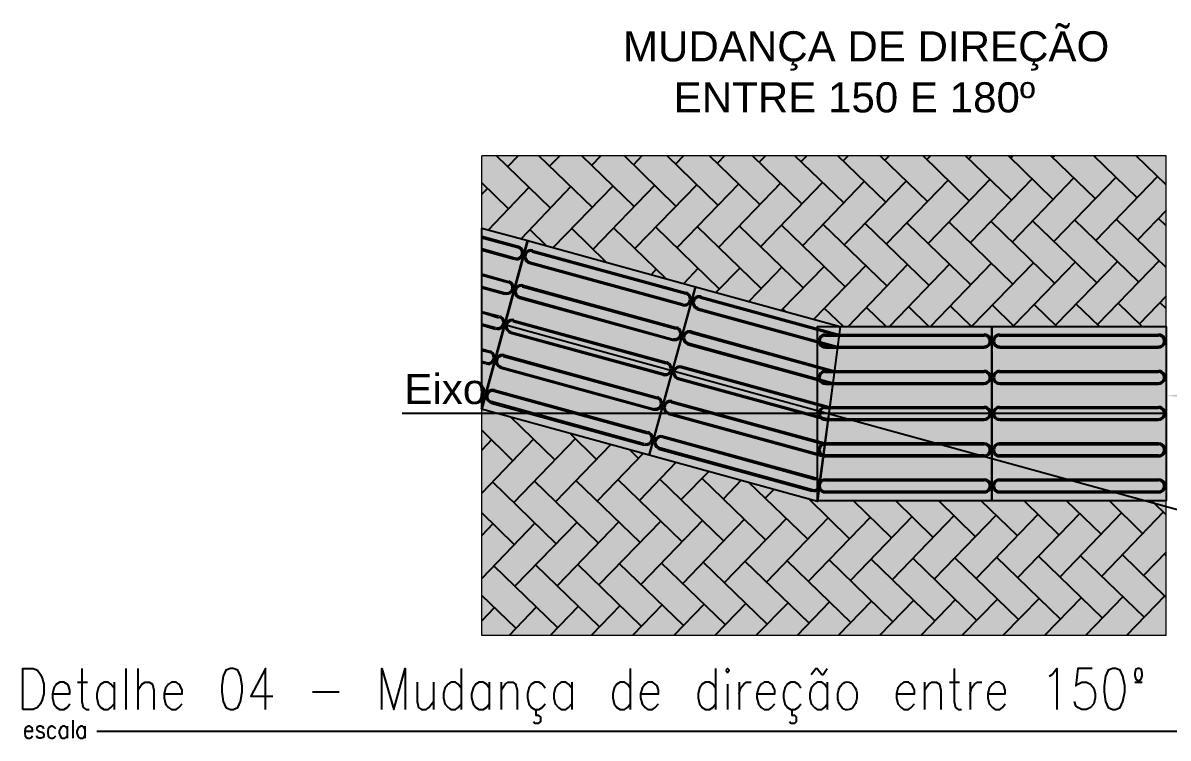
# Model space of a CAD drawing. Header units: feet. Extents: x 203667 to 205527, y 9204857 to 9205156.
# Drawn here: x 203710.562 to 203713.187, y 9204918.191 to 9204919.829 of the extents above; entities that cross this region are included whole.
import ezdxf

# ---------------------------------------------------------------- set-up
doc = ezdxf.new("R2010")
doc.units = ezdxf.units.FT
doc.header["$LTSCALE"] = 0.3
doc.header["$MEASUREMENT"] = 0
doc.layers.add('PDF_0', color=7, linetype='Continuous', true_color=0x929498)
doc.layers.add('PDF_A_Piso_Tatil', color=7, linetype='Continuous', true_color=0xffffa3)
for name, color, linetype in [('PDF_A_Cotas', 7, 'Continuous'), ('PDF_A_TATIL', 7, 'Continuous'), ('PDF_A_Texto', 7, 'Continuous'), ('PDF_Text', 7, 'Continuous')]:
    doc.layers.add(name, color=color, linetype=linetype)
doc.styles.add('PDF Arial', font='arial.ttf')

msp = doc.modelspace()

# ---------------------------------------------------------------- hatches: boundary and pattern name
at = {"layer": 'PDF_0', "true_color": 0xf7f7f7, "transparency": 33554559}
for points in [[(203713.1831, 9204919.525), (203711.6139, 9204919.525), (203711.6139, 9204919.359), (203711.7197, 9204919.3304), (203712.1035, 9204919.2247), (203712.4355, 9204919.1337), (203713.1831, 9204919.1337)], [(203711.653, 9204918.9339), (203711.6139, 9204918.9445), (203711.6139, 9204918.4253), (203713.1831, 9204918.4253), (203713.1831, 9204918.734), (203712.3837, 9204918.734), (203712.3837, 9204918.733), (203711.9978, 9204918.8387)]]:
    msp.add_hatch(color=7, dxfattribs=at).paths.add_polyline_path(points)
at = {"layer": 'PDF_A_Piso_Tatil', "transparency": 33554559}
for points in [[(203711.7197, 9204919.3304), (203711.6139, 9204919.359), (203711.6139, 9204918.9445)], [(203712.1035, 9204919.2247), (203711.7186, 9204919.3304), (203711.689, 9204919.2247), (203711.6129, 9204918.9445), (203711.9978, 9204918.8387), (203712.0274, 9204918.9445)], [(203711.9978, 9204918.8387), (203712.3837, 9204918.733), (203712.3838, 9204918.734), (203713.1831, 9204918.734), (203713.1831, 9204919.1337), (203712.4355, 9204919.1337), (203712.1035, 9204919.2247), (203712.0781, 9204919.1337)]]:
    msp.add_hatch(color=256, dxfattribs=at).paths.add_polyline_path(points)

# ---------------------------------------------------------------- linework, layer by layer
at = {"layer": 'PDF_0', "color": 251, "lineweight": 25, "true_color": 0x636363}
for points in [[(203711.7715, 9204919.4044), (203711.6477, 9204919.525)], [(203711.6974, 9204919.525), (203711.6731, 9204919.4996)], [(203711.8677, 9204919.4065), (203711.745, 9204919.525)], [(203711.7926, 9204919.525), (203711.7694, 9204919.5007)], [(203711.9629, 9204919.4087), (203711.8434, 9204919.525)], [(203711.8867, 9204919.525), (203711.8656, 9204919.5028)], [(203712.0591, 9204919.4097), (203711.9407, 9204919.525)], [(203711.9808, 9204919.525), (203711.9618, 9204919.5038)], [(203712.1553, 9204919.4118), (203712.039, 9204919.525)], [(203712.076, 9204919.525), (203712.058, 9204919.5059)], [(203712.2515, 9204919.4129), (203712.1363, 9204919.525)], [(203712.1701, 9204919.525), (203712.1543, 9204919.5081)], [(203712.3478, 9204919.415), (203712.2346, 9204919.525)], [(203712.2642, 9204919.525), (203712.2494, 9204919.5091)], [(203712.444, 9204919.4171), (203712.3319, 9204919.525)], [(203712.3594, 9204919.525), (203712.3456, 9204919.5112)], [(203712.5402, 9204919.4182), (203712.4302, 9204919.525)], [(203712.4535, 9204919.525), (203712.4419, 9204919.5123)], [(203712.6354, 9204919.4203), (203712.5275, 9204919.525)], [(203712.5476, 9204919.525), (203712.5381, 9204919.5144)], [(203712.7316, 9204919.4213), (203712.6259, 9204919.525)], [(203712.6428, 9204919.525), (203712.6343, 9204919.5165)], [(203712.8278, 9204919.4235), (203712.7231, 9204919.525)], [(203712.7369, 9204919.525), (203712.7305, 9204919.5176)], [(203712.9241, 9204919.4245), (203712.8215, 9204919.525)], [(203712.831, 9204919.525), (203712.8268, 9204919.5197)], [(203713.0203, 9204919.4266), (203712.9188, 9204919.525)], [(203712.9262, 9204919.525), (203712.9219, 9204919.5207)], [(203713.1165, 9204919.4287), (203713.0171, 9204919.525)], [(203713.0203, 9204919.525), (203713.0182, 9204919.5229)], [(203713.1831, 9204919.4584), (203713.1144, 9204919.525)], [(203711.6752, 9204919.4034), (203711.6139, 9204919.4626)], [(203712.0104, 9204919.4573), (203711.8687, 9204919.3103)], [(203712.1067, 9204919.4584), (203711.965, 9204919.3124)], [(203712.2029, 9204919.4605), (203712.0612, 9204919.3135)], [(203712.2991, 9204919.4626), (203712.1574, 9204919.3156)], [(203712.3953, 9204919.4636), (203712.2536, 9204919.3167)], [(203712.4905, 9204919.4658), (203712.3488, 9204919.3188)], [(203712.5867, 9204919.4668), (203712.445, 9204919.3209)], [(203712.683, 9204919.4689), (203712.5413, 9204919.3219)], [(203712.7792, 9204919.471), (203712.6375, 9204919.3241)], [(203712.8754, 9204919.4721), (203712.7337, 9204919.3251)], [(203712.9716, 9204919.4742), (203712.8299, 9204919.3272)], [(203713.0679, 9204919.4753), (203712.9262, 9204919.3294)], [(203713.163, 9204919.4774), (203713.0213, 9204919.3304)], [(203711.6266, 9204919.4499), (203711.6139, 9204919.4372)], [(203711.7218, 9204919.452), (203711.6287, 9204919.3547)], [(203711.818, 9204919.4541), (203711.7038, 9204919.3346)], [(203711.9142, 9204919.4552), (203711.7778, 9204919.3145)], [(203713.1197, 9204919.2363), (203712.9727, 9204919.378)], [(203713.1831, 9204919.2691), (203713.0689, 9204919.3791)], [(203713.1831, 9204919.3991), (203713.1176, 9204919.3325)], [(203713.1831, 9204919.3642), (203713.1651, 9204919.3812)], [(203711.763, 9204919.3177), (203711.7239, 9204919.3558)], [(203711.8994, 9204919.2807), (203711.8201, 9204919.3579)], [(203712.0358, 9204919.2437), (203711.9163, 9204919.359)], [(203712.1585, 9204919.2194), (203712.0126, 9204919.3611)], [(203712.2547, 9204919.2204), (203712.1088, 9204919.3621)], [(203712.3509, 9204919.2226), (203712.2039, 9204919.3642)], [(203712.4472, 9204919.2247), (203712.3002, 9204919.3664)], [(203712.5434, 9204919.2257), (203712.3964, 9204919.3674)], [(203712.6396, 9204919.2278), (203712.4926, 9204919.3695)], [(203712.7348, 9204919.2289), (203712.5889, 9204919.3706)], [(203712.831, 9204919.231), (203712.6851, 9204919.3727)], [(203712.9272, 9204919.2331), (203712.7813, 9204919.3748)], [(203713.0234, 9204919.2342), (203712.8765, 9204919.3759)], [(203712.4947, 9204919.2733), (203712.3753, 9204919.1506)], [(203712.5899, 9204919.2754), (203712.4535, 9204919.1337)], [(203712.6861, 9204919.2765), (203712.5487, 9204919.1337)], [(203712.7824, 9204919.2786), (203712.6428, 9204919.1337)], [(203712.8786, 9204919.2797), (203712.7369, 9204919.1337)], [(203712.9748, 9204919.2818), (203712.8331, 9204919.1348)], [(203713.071, 9204919.2828), (203712.9293, 9204919.1369)], [(203713.1673, 9204919.2849), (203713.0256, 9204919.138)], [(203712.0136, 9204919.2648), (203712.002, 9204919.2522)], [(203712.1098, 9204919.267), (203712.0771, 9204919.2321)], [(203712.2061, 9204919.268), (203712.1511, 9204919.212)], [(203712.3023, 9204919.2701), (203712.2262, 9204919.1908)], [(203712.3985, 9204919.2712), (203712.3012, 9204919.1707)], [(203713.1831, 9204919.2035), (203713.1218, 9204919.1401)], [(203712.3097, 9204919.1686), (203712.3033, 9204919.1739)], [(203712.4429, 9204919.1337), (203712.3996, 9204919.175)], [(203712.5413, 9204919.1337), (203712.4958, 9204919.1771)], [(203712.6385, 9204919.1337), (203712.592, 9204919.1792)], [(203712.7369, 9204919.1337), (203712.6882, 9204919.1803)], [(203712.8342, 9204919.1337), (203712.7845, 9204919.1824)], [(203712.9325, 9204919.1337), (203712.8807, 9204919.1834)], [(203713.0298, 9204919.1337), (203712.9759, 9204919.1855)], [(203713.1281, 9204919.1337), (203713.0721, 9204919.1877)], [(203713.1831, 9204919.175), (203713.1683, 9204919.1887)], [(203711.781, 9204918.8281), (203711.6795, 9204918.9265)], [(203711.6858, 9204918.9244), (203711.6837, 9204918.9222)], [(203711.6848, 9204918.826), (203711.6139, 9204918.8958)], [(203711.8772, 9204918.8292), (203711.8159, 9204918.8895)], [(203711.7323, 9204918.8757), (203711.6139, 9204918.752)], [(203711.6361, 9204918.8736), (203711.6139, 9204918.8503)], [(203711.8286, 9204918.8768), (203711.6869, 9204918.7298)], [(203711.91, 9204918.863), (203711.7831, 9204918.7319)], [(203711.984, 9204918.8429), (203711.8793, 9204918.734)], [(203711.9734, 9204918.8313), (203711.9523, 9204918.8514)], [(203712.0591, 9204918.8218), (203711.9755, 9204918.7351)], [(203712.1342, 9204918.8017), (203712.0707, 9204918.7372)], [(203711.7842, 9204918.6357), (203711.6382, 9204918.7774)], [(203711.8804, 9204918.6378), (203711.7345, 9204918.7795)], [(203711.9766, 9204918.6389), (203711.8296, 9204918.7806)], [(203712.0728, 9204918.641), (203711.9258, 9204918.7827)], [(203712.1691, 9204918.642), (203712.0221, 9204918.7837)], [(203712.2653, 9204918.6441), (203712.1183, 9204918.7858)], [(203712.2082, 9204918.7816), (203712.1669, 9204918.7383)], [(203712.3615, 9204918.6463), (203712.2262, 9204918.7763)], [(203712.2833, 9204918.7605), (203712.2632, 9204918.7404)], [(203712.4567, 9204918.6473), (203712.3626, 9204918.7393)], [(203712.5529, 9204918.6494), (203712.4662, 9204918.734)], [(203712.6491, 9204918.6505), (203712.5635, 9204918.734)], [(203712.7453, 9204918.6526), (203712.6618, 9204918.734)], [(203712.8416, 9204918.6547), (203712.7591, 9204918.734)], [(203712.9378, 9204918.6558), (203712.8574, 9204918.734)], [(203713.034, 9204918.6579), (203712.9547, 9204918.734)], [(203713.1292, 9204918.6589), (203713.0531, 9204918.734)], [(203713.1556, 9204918.7287), (203713.1503, 9204918.734)], [(203713.1831, 9204918.7023), (203713.1556, 9204918.7287)], [(203711.689, 9204918.6336), (203711.6139, 9204918.7065)], [(203712.408, 9204918.6949), (203712.2663, 9204918.5479)], [(203712.5043, 9204918.696), (203712.3626, 9204918.55)], [(203712.6005, 9204918.6981), (203712.4588, 9204918.5511)], [(203712.6967, 9204918.7002), (203712.555, 9204918.5532)], [(203712.7929, 9204918.7012), (203712.6512, 9204918.5543)], [(203712.8892, 9204918.7034), (203712.7475, 9204918.5564)], [(203712.9843, 9204918.7044), (203712.8426, 9204918.5585)], [(203713.0805, 9204918.7065), (203712.9389, 9204918.5596)], [(203713.1768, 9204918.7086), (203713.0351, 9204918.5617)], [(203711.7355, 9204918.6833), (203711.6139, 9204918.5564)], [(203711.6393, 9204918.6812), (203711.6139, 9204918.6547)], [(203711.8317, 9204918.6843), (203711.69, 9204918.5384)], [(203711.928, 9204918.6864), (203711.7863, 9204918.5395)], [(203712.0242, 9204918.6875), (203711.8825, 9204918.5416)], [(203712.1204, 9204918.6896), (203711.9787, 9204918.5426)], [(203712.2156, 9204918.6917), (203712.0749, 9204918.5447)], [(203712.3118, 9204918.6928), (203712.1701, 9204918.5469)], [(203713.1831, 9204918.6167), (203713.1313, 9204918.5627)], [(203712.076, 9204918.4485), (203711.929, 9204918.5902)], [(203712.1722, 9204918.4506), (203712.0252, 9204918.5923)], [(203712.2685, 9204918.4517), (203712.1215, 9204918.5934)], [(203712.3647, 9204918.4538), (203712.2177, 9204918.5955)], [(203712.4609, 9204918.4549), (203712.3139, 9204918.5966)], [(203712.5561, 9204918.457), (203712.4101, 9204918.5987)], [(203712.6523, 9204918.4591), (203712.5064, 9204918.6008)], [(203712.7485, 9204918.4602), (203712.6026, 9204918.6018)], [(203712.8447, 9204918.4623), (203712.6978, 9204918.604)], [(203712.941, 9204918.4633), (203712.794, 9204918.605)], [(203713.0372, 9204918.4654), (203712.8902, 9204918.6071)], [(203713.1334, 9204918.4665), (203712.9864, 9204918.6082)], [(203713.1831, 9204918.513), (203713.0827, 9204918.6103)], [(203713.1831, 9204918.6082), (203713.1789, 9204918.6124)], [(203711.7884, 9204918.4432), (203711.6414, 9204918.5849)], [(203711.8836, 9204918.4454), (203711.7376, 9204918.587)], [(203711.9798, 9204918.4464), (203711.8339, 9204918.5881)], [(203711.6922, 9204918.4422), (203711.6139, 9204918.5173)], [(203712.9886, 9204918.513), (203712.904, 9204918.4253)], [(203713.0837, 9204918.5141), (203712.9981, 9204918.4253)], [(203713.1799, 9204918.5162), (203713.0922, 9204918.4253)], [(203711.6425, 9204918.4887), (203711.6139, 9204918.4591)], [(203711.7387, 9204918.4908), (203711.6763, 9204918.4253)], [(203711.8349, 9204918.4919), (203711.7704, 9204918.4253)], [(203711.9311, 9204918.494), (203711.8645, 9204918.4253)], [(203712.0274, 9204918.4961), (203711.9597, 9204918.4253)], [(203712.1236, 9204918.4972), (203712.0538, 9204918.4253)], [(203712.2198, 9204918.4993), (203712.1479, 9204918.4253)], [(203712.316, 9204918.5003), (203712.242, 9204918.4253)], [(203712.4112, 9204918.5025), (203712.3372, 9204918.4253)], [(203712.5074, 9204918.5046), (203712.4313, 9204918.4253)], [(203712.6037, 9204918.5056), (203712.5254, 9204918.4253)], [(203712.6999, 9204918.5077), (203712.6206, 9204918.4253)], [(203712.7961, 9204918.5088), (203712.7147, 9204918.4253)], [(203712.8923, 9204918.5109), (203712.8088, 9204918.4253)]]:
    msp.add_lwpolyline(points, dxfattribs=at)
at = {"layer": 'PDF_0', "color": 7, "lineweight": 25}
for points in [[(203711.6657, 9204919.138), (203713.3534, 9204918.6748)], [(203713.1831, 9204918.9339), (203711.431, 9204918.9339)]]:
    msp.add_lwpolyline(points, dxfattribs=at)
at = {"layer": 'PDF_A_Cotas', "lineweight": 5}
for points in [[(203713.1831, 9204918.4253), (203713.1831, 9204919.525), (203711.6139, 9204919.525)], [(203713.1831, 9204918.4253), (203711.6139, 9204918.4253), (203711.6139, 9204919.525)], [(203712.4355, 9204919.1337), (203712.3816, 9204918.734)]]:
    msp.add_lwpolyline(points, dxfattribs=at)
at = {"layer": 'PDF_A_TATIL', "lineweight": 25}
for points in [[(203711.6139, 9204919.359), (203711.7197, 9204919.3304), (203711.6139, 9204918.9445)], [(203711.6129, 9204918.9445), (203711.7186, 9204919.3304), (203712.1035, 9204919.2247), (203711.9978, 9204918.8387)], [(203711.9978, 9204918.8387), (203712.1035, 9204919.2247), (203712.4355, 9204919.1337), (203712.3837, 9204918.733)], [(203712.3837, 9204918.734), (203712.3837, 9204919.1337), (203712.7834, 9204919.1337), (203712.7834, 9204918.734)], [(203712.7834, 9204918.734), (203712.7834, 9204919.1337), (203713.1831, 9204919.1337), (203713.1831, 9204918.734)]]:
    msp.add_lwpolyline(points, close=True, dxfattribs=at)
for points in [[(203711.6974, 9204919.3167), (203711.6139, 9204919.3399)], [(203711.6139, 9204919.3368), (203711.6964, 9204919.3145)], [(203711.69, 9204919.2902), (203711.6139, 9204919.3114)], [(203711.6139, 9204919.3082), (203711.689, 9204919.2881)], [(203711.7292, 9204919.305), (203712.0813, 9204919.2088)], [(203712.0813, 9204919.2109), (203711.7302, 9204919.3071)], [(203712.0739, 9204919.1845), (203711.7228, 9204919.2807)], [(203711.7228, 9204919.2786), (203712.0739, 9204919.1824)], [(203711.6752, 9204919.2363), (203711.6139, 9204919.2532)], [(203711.6139, 9204919.2511), (203711.6752, 9204919.2342)], [(203711.6678, 9204919.2099), (203711.6139, 9204919.2247)], [(203711.6139, 9204919.2226), (203711.6668, 9204919.2077)], [(203711.707, 9204919.2247), (203712.0591, 9204919.1284)], [(203712.0601, 9204919.1306), (203711.708, 9204919.2278)], [(203712.0517, 9204919.1041), (203711.7006, 9204919.2014)], [(203711.7006, 9204919.1982), (203712.0517, 9204919.102)], [(203712.4334, 9204919.1147), (203712.1151, 9204919.2014)], [(203712.1151, 9204919.1993), (203712.4334, 9204919.1126)], [(203711.653, 9204919.157), (203711.6139, 9204919.1676)], [(203712.1077, 9204919.1729), (203712.4292, 9204919.0851)], [(203712.4292, 9204919.0872), (203712.1088, 9204919.175)], [(203711.6139, 9204919.1655), (203711.653, 9204919.1538)], [(203712.0379, 9204919.0513), (203711.6858, 9204919.1475)], [(203711.6858, 9204919.1454), (203712.0369, 9204919.0491)], [(203711.6456, 9204919.1306), (203711.6139, 9204919.139)], [(203711.6139, 9204919.1369), (203711.6456, 9204919.1274)], [(203711.6784, 9204919.1189), (203712.0295, 9204919.0227)], [(203712.0305, 9204919.0248), (203711.6795, 9204919.121)], [(203712.0929, 9204919.1189), (203712.4218, 9204919.029)], [(203712.4218, 9204919.0312), (203712.094, 9204919.1221)], [(203712.0855, 9204919.0925), (203712.4175, 9204919.0016)], [(203712.4186, 9204919.0037), (203712.0866, 9204919.0957)], [(203712.7654, 9204919.1147), (203712.4006, 9204919.1147)], [(203712.4006, 9204919.1126), (203712.7654, 9204919.1126)], [(203713.1651, 9204919.1147), (203712.8003, 9204919.1147)], [(203712.8003, 9204919.1126), (203713.1651, 9204919.1126)], [(203711.6319, 9204919.0766), (203711.6139, 9204919.0819)], [(203711.6139, 9204919.0787), (203711.6308, 9204919.0745)], [(203711.6636, 9204919.065), (203712.0157, 9204918.9688)], [(203712.0157, 9204918.9709), (203711.6647, 9204919.0682)], [(203712.7654, 9204919.0872), (203712.4006, 9204919.0872)], [(203712.4017, 9204919.0851), (203712.7654, 9204919.0851)], [(203713.1651, 9204919.0872), (203712.8003, 9204919.0872)], [(203712.8014, 9204919.0851), (203713.1651, 9204919.0851)], [(203711.6245, 9204919.0502), (203711.6139, 9204919.0534)], [(203711.6234, 9204919.0481), (203711.6139, 9204919.0502)], [(203711.6562, 9204919.0386), (203712.0073, 9204918.9423)], [(203712.0083, 9204918.9445), (203711.6573, 9204919.0407)], [(203712.0707, 9204919.0396), (203712.4101, 9204918.9466)], [(203712.4112, 9204918.9487), (203712.0718, 9204919.0417)], [(203712.407, 9204918.9212), (203712.0644, 9204919.0153)], [(203712.0644, 9204919.0132), (203712.407, 9204918.9191)], [(203712.7654, 9204919.0312), (203712.4006, 9204919.0312)], [(203712.4006, 9204919.029), (203712.7654, 9204919.029)], [(203713.1651, 9204919.0312), (203712.8003, 9204919.0312)], [(203712.8003, 9204919.029), (203713.1651, 9204919.029)], [(203711.6414, 9204918.9857), (203711.9935, 9204918.8884)], [(203711.9935, 9204918.8916), (203711.6425, 9204918.9878)], [(203712.7654, 9204919.0037), (203712.4006, 9204919.0037)], [(203712.4017, 9204919.0016), (203712.7654, 9204919.0016)], [(203713.1651, 9204919.0037), (203712.8003, 9204919.0037)], [(203712.8014, 9204919.0016), (203713.1651, 9204919.0016)], [(203711.9861, 9204918.8651), (203711.6351, 9204918.9614)], [(203711.6351, 9204918.9582), (203711.9861, 9204918.862)], [(203712.0485, 9204918.9593), (203712.3996, 9204918.863)], [(203712.3996, 9204918.8662), (203712.0496, 9204918.9614)], [(203712.3943, 9204918.8387), (203712.0422, 9204918.9349)], [(203712.0422, 9204918.9328), (203712.3932, 9204918.8366)], [(203712.7654, 9204918.9487), (203712.4006, 9204918.9487)], [(203712.4006, 9204918.9466), (203712.7654, 9204918.9466)], [(203713.1651, 9204918.9487), (203712.8003, 9204918.9487)], [(203712.8003, 9204918.9466), (203713.1651, 9204918.9466)], [(203712.7654, 9204918.9212), (203712.4006, 9204918.9212)], [(203712.4017, 9204918.9191), (203712.7654, 9204918.9191)], [(203713.1651, 9204918.9212), (203712.8003, 9204918.9212)], [(203712.8014, 9204918.9191), (203713.1651, 9204918.9191)], [(203712.3795, 9204918.7858), (203712.0274, 9204918.8821)], [(203712.0274, 9204918.8799), (203712.3784, 9204918.7827)], [(203712.02, 9204918.8525), (203712.371, 9204918.7562)], [(203712.3721, 9204918.7594), (203712.021, 9204918.8556)], [(203712.7654, 9204918.8662), (203712.4006, 9204918.8662)], [(203712.4006, 9204918.863), (203712.7654, 9204918.863)], [(203713.1651, 9204918.8662), (203712.8003, 9204918.8662)], [(203712.8003, 9204918.863), (203713.1651, 9204918.863)], [(203712.7654, 9204918.8387), (203712.4006, 9204918.8387)], [(203712.4017, 9204918.8355), (203712.7654, 9204918.8355)], [(203713.1651, 9204918.8387), (203712.8003, 9204918.8387)], [(203712.8014, 9204918.8355), (203713.1651, 9204918.8355)], [(203712.7654, 9204918.7827), (203712.4006, 9204918.7827)], [(203712.4006, 9204918.7806), (203712.7654, 9204918.7806)], [(203713.1651, 9204918.7827), (203712.8003, 9204918.7827)], [(203712.8003, 9204918.7806), (203713.1651, 9204918.7806)], [(203712.7654, 9204918.7552), (203712.4006, 9204918.7552)], [(203712.4017, 9204918.7531), (203712.7654, 9204918.7531)], [(203713.1651, 9204918.7552), (203712.8003, 9204918.7552)], [(203712.8014, 9204918.7531), (203713.1651, 9204918.7531)]]:
    msp.add_lwpolyline(points, dxfattribs=at)
for centre, radius, start, end in [((203711.6937, 9204919.3024), 0.0153, 253.2843, 74.674), ((203711.6937, 9204919.3024), 0.0122, 253.2898, 74.6795), ((203711.7265, 9204919.2939), 0.0153, 74.6466, 256.0418), ((203711.7265, 9204919.2939), 0.0122, 74.6466, 256.0419), ((203711.6715, 9204919.2231), 0.0153, 253.2843, 74.674), ((203711.6715, 9204919.2231), 0.0122, 253.2898, 74.6795), ((203711.7043, 9204919.2136), 0.0153, 74.6466, 256.0418), ((203711.7043, 9204919.2136), 0.0122, 74.6466, 256.0419), ((203712.0786, 9204919.1966), 0.0153, 253.2843, 74.674), ((203712.0786, 9204919.1966), 0.0122, 253.2898, 74.6795), ((203712.1125, 9204919.1882), 0.0153, 74.6466, 256.0418), ((203712.1125, 9204919.1882), 0.0122, 74.6466, 256.0419), ((203711.6504, 9204919.1427), 0.0153, 253.2843, 74.674), ((203711.6504, 9204919.1427), 0.0122, 253.2898, 74.6795), ((203711.6832, 9204919.1343), 0.0153, 74.6466, 256.0418), ((203711.6832, 9204919.1343), 0.0122, 74.6466, 256.0419), ((203712.0564, 9204919.1173), 0.0153, 253.2843, 74.674), ((203712.0564, 9204919.1173), 0.0122, 253.2898, 74.6795), ((203712.0903, 9204919.1078), 0.0153, 74.6466, 256.0418), ((203712.0903, 9204919.1078), 0.0122, 74.6466, 256.0419), ((203712.4012, 9204919.1004), 0.0153, 89.9836, 271.3732), ((203712.766, 9204919.1004), 0.0153, 268.6157, 90.011), ((203712.8009, 9204919.1004), 0.0153, 89.9836, 271.3732), ((203713.1657, 9204919.1004), 0.0153, 268.6157, 90.011), ((203712.4012, 9204919.1004), 0.0122, 89.9836, 271.3733), ((203712.766, 9204919.1004), 0.0122, 268.6267, 90.0164), ((203712.8009, 9204919.1004), 0.0122, 89.9836, 271.3733), ((203713.1657, 9204919.1004), 0.0122, 268.6267, 90.0164), ((203711.6282, 9204919.0624), 0.0153, 253.2843, 74.674), ((203711.6282, 9204919.0624), 0.0122, 253.2898, 74.6795), ((203711.661, 9204919.0539), 0.0153, 74.6466, 256.0418), ((203711.661, 9204919.0539), 0.0122, 74.6466, 256.0419), ((203712.0342, 9204919.037), 0.0153, 253.2843, 74.674), ((203712.0342, 9204919.037), 0.0122, 253.2898, 74.6795), ((203712.0681, 9204919.0275), 0.0153, 74.6466, 256.0418), ((203712.0681, 9204919.0275), 0.0122, 74.6466, 256.0419), ((203712.4012, 9204919.0169), 0.0153, 89.9836, 271.3732), ((203712.4012, 9204919.0169), 0.0122, 89.9836, 271.3733), ((203712.766, 9204919.0169), 0.0153, 268.6157, 90.011), ((203712.766, 9204919.0169), 0.0122, 268.6267, 90.0164), ((203712.8009, 9204919.0169), 0.0153, 89.9836, 271.3732), ((203712.8009, 9204919.0169), 0.0122, 89.9836, 271.3733), ((203713.1657, 9204919.0169), 0.0153, 268.6157, 90.011), ((203713.1657, 9204919.0169), 0.0122, 268.6267, 90.0164), ((203711.606, 9204918.983), 0.0122, 308.8312, 51.1688), ((203711.606, 9204918.983), 0.0153, 301.4923, 58.5077), ((203711.6388, 9204918.9735), 0.0153, 74.6466, 256.0418), ((203711.6388, 9204918.9735), 0.0122, 74.6466, 256.0419), ((203712.012, 9204918.9577), 0.0153, 253.2843, 74.674), ((203712.012, 9204918.9577), 0.0122, 253.2898, 74.6795), ((203712.0459, 9204918.9482), 0.0153, 74.6466, 256.0418), ((203712.0459, 9204918.9482), 0.0122, 74.6466, 256.0419), ((203712.4012, 9204918.9344), 0.0153, 89.9836, 271.3732), ((203712.4012, 9204918.9344), 0.0122, 89.9836, 271.3733), ((203712.766, 9204918.9344), 0.0153, 268.6157, 90.011), ((203712.766, 9204918.9344), 0.0122, 268.6267, 90.0164), ((203712.8009, 9204918.9344), 0.0153, 89.9836, 271.3732), ((203712.8009, 9204918.9344), 0.0122, 89.9836, 271.3733), ((203713.1657, 9204918.9344), 0.0153, 268.6157, 90.011), ((203713.1657, 9204918.9344), 0.0122, 268.6267, 90.0164), ((203711.9909, 9204918.8773), 0.0153, 253.2843, 74.674), ((203711.9909, 9204918.8773), 0.0122, 253.2898, 74.6795), ((203712.0247, 9204918.8678), 0.0153, 74.6466, 256.0418), ((203712.0247, 9204918.8678), 0.0122, 74.6466, 256.0419), ((203712.4012, 9204918.8509), 0.0153, 89.9836, 271.3732), ((203712.4012, 9204918.8509), 0.0122, 89.9836, 271.3733), ((203712.766, 9204918.8509), 0.0153, 268.6157, 90.011), ((203712.766, 9204918.8509), 0.0122, 268.6267, 90.0164), ((203712.8009, 9204918.8509), 0.0153, 89.9836, 271.3732), ((203712.8009, 9204918.8509), 0.0122, 89.9836, 271.3733), ((203713.1657, 9204918.8509), 0.0153, 268.6157, 90.011), ((203713.1657, 9204918.8509), 0.0122, 268.6267, 90.0164), ((203712.398, 9204918.8519), 0.0153, 253.2841, 263.5345), ((203712.398, 9204918.8519), 0.0122, 253.2899, 263.7871), ((203712.3758, 9204918.7716), 0.0122, 16.6498, 74.6795), ((203712.3758, 9204918.7716), 0.0153, 32.9315, 74.6741), ((203712.4012, 9204918.7684), 0.0153, 89.9836, 271.3732), ((203712.4012, 9204918.7684), 0.0122, 89.9836, 271.3733), ((203712.766, 9204918.7684), 0.0153, 268.6157, 90.011), ((203712.766, 9204918.7684), 0.0122, 268.6267, 90.0164), ((203712.8009, 9204918.7684), 0.0153, 89.9836, 271.3732), ((203712.8009, 9204918.7684), 0.0122, 89.9836, 271.3733), ((203713.1657, 9204918.7684), 0.0153, 268.6157, 90.011), ((203713.1657, 9204918.7684), 0.0122, 268.6267, 90.0164), ((203712.3758, 9204918.7716), 0.0153, 253.2843, 311.7316), ((203712.3758, 9204918.7716), 0.0122, 253.2898, 328.0188)]:
    msp.add_arc(centre, radius, start, end, dxfattribs=at)
at = {"layer": 'PDF_A_Texto', "lineweight": 25}
for points in [[(203710.5618, 9204918.2561), (203710.5618, 9204918.3502), (203710.585, 9204918.3502), (203710.5956, 9204918.346), (203710.602, 9204918.3364), (203710.6062, 9204918.328), (203710.6094, 9204918.3142), (203710.6094, 9204918.292), (203710.6062, 9204918.2783), (203710.602, 9204918.2688), (203710.5956, 9204918.2603), (203710.585, 9204918.2561)], [(203711.0376, 9204918.3502), (203711.027, 9204918.346), (203711.0207, 9204918.3322), (203711.0175, 9204918.31), (203711.0175, 9204918.2963), (203711.0207, 9204918.274), (203711.027, 9204918.2603), (203711.0376, 9204918.2561), (203711.044, 9204918.2561), (203711.0545, 9204918.2603), (203711.0609, 9204918.274), (203711.0641, 9204918.2963), (203711.0641, 9204918.31), (203711.0609, 9204918.3322), (203711.0545, 9204918.346), (203711.044, 9204918.3502)], [(203712.1733, 9204918.346), (203712.1775, 9204918.3407), (203712.1807, 9204918.346), (203712.1775, 9204918.3502)], [(203713.0605, 9204918.3502), (203713.0499, 9204918.346), (203713.0435, 9204918.3322), (203713.0404, 9204918.31), (203713.0404, 9204918.2963), (203713.0435, 9204918.274), (203713.0499, 9204918.2603), (203713.0605, 9204918.2561), (203713.0668, 9204918.2561), (203713.0774, 9204918.2603), (203713.0837, 9204918.274), (203713.088, 9204918.2963), (203713.088, 9204918.31), (203713.0837, 9204918.3322), (203713.0774, 9204918.346), (203713.0668, 9204918.3502)], [(203713.1207, 9204918.3502), (203713.1176, 9204918.3502), (203713.1144, 9204918.3481), (203713.1123, 9204918.346), (203713.1112, 9204918.3386), (203713.1112, 9204918.3343), (203713.1123, 9204918.328), (203713.1144, 9204918.3248), (203713.1176, 9204918.3227), (203713.1207, 9204918.3227), (203713.125, 9204918.3248), (203713.126, 9204918.328), (203713.1281, 9204918.3343), (203713.1281, 9204918.3386), (203713.126, 9204918.346), (203713.125, 9204918.3481)]]:
    msp.add_lwpolyline(points, close=True, dxfattribs=at)
for points in [[(203710.6971, 9204918.3502), (203710.6971, 9204918.274), (203710.7003, 9204918.2603), (203710.7066, 9204918.2561), (203710.714, 9204918.2561)], [(203710.7976, 9204918.3502), (203710.7976, 9204918.2561)], [(203710.8251, 9204918.3502), (203710.8251, 9204918.2561)], [(203711.118, 9204918.2561), (203711.118, 9204918.3502), (203711.0841, 9204918.2867), (203711.1349, 9204918.2867)], [(203711.3845, 9204918.2561), (203711.3845, 9204918.3502), (203711.4119, 9204918.2561), (203711.4384, 9204918.3502), (203711.4384, 9204918.2561)], [(203711.5663, 9204918.3502), (203711.5663, 9204918.2561)], [(203711.9544, 9204918.3502), (203711.9544, 9204918.2561)], [(203712.15, 9204918.3502), (203712.15, 9204918.2561)], [(203712.3689, 9204918.3364), (203712.3795, 9204918.3502), (203712.3827, 9204918.3502), (203712.3932, 9204918.3364), (203712.3964, 9204918.3364), (203712.4059, 9204918.3502)], [(203712.6967, 9204918.3502), (203712.6967, 9204918.274), (203712.6999, 9204918.2603), (203712.7062, 9204918.2561), (203712.7136, 9204918.2561)], [(203712.9156, 9204918.3322), (203712.9219, 9204918.3364), (203712.9325, 9204918.3502), (203712.9325, 9204918.2561)], [(203713.0129, 9204918.3502), (203712.9801, 9204918.3502), (203712.9759, 9204918.31), (203712.9801, 9204918.3142), (203712.9896, 9204918.3185), (203713.0002, 9204918.3185), (203713.0097, 9204918.3142), (203713.0171, 9204918.3047), (203713.0203, 9204918.292), (203713.0203, 9204918.2825), (203713.0171, 9204918.2688), (203713.0097, 9204918.2603), (203713.0002, 9204918.2561), (203712.9896, 9204918.2561), (203712.9801, 9204918.2603), (203712.9759, 9204918.2645), (203712.9727, 9204918.274)], [(203710.6295, 9204918.292), (203710.6696, 9204918.292), (203710.6696, 9204918.3005), (203710.6665, 9204918.31), (203710.6633, 9204918.3142), (203710.6559, 9204918.3185), (203710.6464, 9204918.3185), (203710.639, 9204918.3142), (203710.6326, 9204918.3047), (203710.6295, 9204918.292), (203710.6295, 9204918.2825), (203710.6326, 9204918.2688), (203710.639, 9204918.2603), (203710.6464, 9204918.2561), (203710.6559, 9204918.2561), (203710.6633, 9204918.2603), (203710.6696, 9204918.2688)], [(203710.6866, 9204918.3185), (203710.7098, 9204918.3185)], [(203710.7711, 9204918.3047), (203710.7637, 9204918.3142), (203710.7574, 9204918.3185), (203710.7479, 9204918.3185), (203710.7405, 9204918.3142), (203710.7341, 9204918.3047), (203710.731, 9204918.292), (203710.731, 9204918.2825), (203710.7341, 9204918.2688), (203710.7405, 9204918.2603), (203710.7479, 9204918.2561), (203710.7574, 9204918.2561), (203710.7637, 9204918.2603), (203710.7711, 9204918.2688)], [(203710.7711, 9204918.3185), (203710.7711, 9204918.2561)], [(203710.8251, 9204918.3005), (203710.8346, 9204918.3142), (203710.842, 9204918.3185), (203710.8515, 9204918.3185), (203710.8589, 9204918.3142), (203710.8621, 9204918.3005), (203710.8621, 9204918.2561)], [(203710.8853, 9204918.292), (203710.9266, 9204918.292), (203710.9266, 9204918.3005), (203710.9224, 9204918.31), (203710.9192, 9204918.3142), (203710.9128, 9204918.3185), (203710.9023, 9204918.3185), (203710.8959, 9204918.3142), (203710.8885, 9204918.3047), (203710.8853, 9204918.292), (203710.8853, 9204918.2825), (203710.8885, 9204918.2688), (203710.8959, 9204918.2603), (203710.9023, 9204918.2561), (203710.9128, 9204918.2561), (203710.9192, 9204918.2603), (203710.9266, 9204918.2688)], [(203711.4659, 9204918.3185), (203711.4659, 9204918.274), (203711.469, 9204918.2603), (203711.4754, 9204918.2561), (203711.486, 9204918.2561), (203711.4923, 9204918.2603), (203711.5029, 9204918.274)], [(203711.5029, 9204918.3185), (203711.5029, 9204918.2561)], [(203711.5663, 9204918.3047), (203711.56, 9204918.3142), (203711.5536, 9204918.3185), (203711.5431, 9204918.3185), (203711.5367, 9204918.3142), (203711.5293, 9204918.3047), (203711.5261, 9204918.292), (203711.5261, 9204918.2825), (203711.5293, 9204918.2688), (203711.5367, 9204918.2603), (203711.5431, 9204918.2561), (203711.5536, 9204918.2561), (203711.56, 9204918.2603), (203711.5663, 9204918.2688)], [(203711.6308, 9204918.3047), (203711.6245, 9204918.3142), (203711.6171, 9204918.3185), (203711.6076, 9204918.3185), (203711.6002, 9204918.3142), (203711.5938, 9204918.3047), (203711.5906, 9204918.292), (203711.5906, 9204918.2825), (203711.5938, 9204918.2688), (203711.6002, 9204918.2603), (203711.6076, 9204918.2561), (203711.6171, 9204918.2561), (203711.6245, 9204918.2603), (203711.6308, 9204918.2688)], [(203711.6308, 9204918.3185), (203711.6308, 9204918.2561)], [(203711.6583, 9204918.3185), (203711.6583, 9204918.2561)], [(203711.6583, 9204918.3005), (203711.6678, 9204918.3142), (203711.6742, 9204918.3185), (203711.6848, 9204918.3185), (203711.6911, 9204918.3142), (203711.6953, 9204918.3005), (203711.6953, 9204918.2561)], [(203711.7588, 9204918.3047), (203711.7524, 9204918.3142), (203711.745, 9204918.3185), (203711.7355, 9204918.3185), (203711.7281, 9204918.3142), (203711.7218, 9204918.3047), (203711.7186, 9204918.292), (203711.7186, 9204918.2825), (203711.7218, 9204918.2688), (203711.7281, 9204918.2603), (203711.7355, 9204918.2561), (203711.745, 9204918.2561), (203711.7524, 9204918.2603), (203711.7588, 9204918.2688)], [(203711.8201, 9204918.3047), (203711.8127, 9204918.3142), (203711.8064, 9204918.3185), (203711.7958, 9204918.3185), (203711.7894, 9204918.3142), (203711.782, 9204918.3047), (203711.7789, 9204918.292), (203711.7789, 9204918.2825), (203711.782, 9204918.2688), (203711.7894, 9204918.2603), (203711.7958, 9204918.2561), (203711.8064, 9204918.2561), (203711.8127, 9204918.2603), (203711.8201, 9204918.2688)], [(203711.8201, 9204918.3185), (203711.8201, 9204918.2561)], [(203711.9544, 9204918.3047), (203711.9481, 9204918.3142), (203711.9407, 9204918.3185), (203711.9311, 9204918.3185), (203711.9237, 9204918.3142), (203711.9174, 9204918.3047), (203711.9142, 9204918.292), (203711.9142, 9204918.2825), (203711.9174, 9204918.2688), (203711.9237, 9204918.2603), (203711.9311, 9204918.2561), (203711.9407, 9204918.2561), (203711.9481, 9204918.2603), (203711.9544, 9204918.2688)], [(203711.9777, 9204918.292), (203712.0189, 9204918.292), (203712.0189, 9204918.3005), (203712.0157, 9204918.31), (203712.0115, 9204918.3142), (203712.0052, 9204918.3185), (203711.9946, 9204918.3185), (203711.9882, 9204918.3142), (203711.9819, 9204918.3047), (203711.9777, 9204918.292), (203711.9777, 9204918.2825), (203711.9819, 9204918.2688), (203711.9882, 9204918.2603), (203711.9946, 9204918.2561), (203712.0052, 9204918.2561), (203712.0115, 9204918.2603), (203712.0189, 9204918.2688)], [(203712.15, 9204918.3047), (203712.1437, 9204918.3142), (203712.1363, 9204918.3185), (203712.1268, 9204918.3185), (203712.1194, 9204918.3142), (203712.113, 9204918.3047), (203712.1098, 9204918.292), (203712.1098, 9204918.2825), (203712.113, 9204918.2688), (203712.1194, 9204918.2603), (203712.1268, 9204918.2561), (203712.1363, 9204918.2561), (203712.1437, 9204918.2603), (203712.15, 9204918.2688)], [(203712.1775, 9204918.3142), (203712.1775, 9204918.2561)], [(203712.2039, 9204918.3185), (203712.2039, 9204918.2561)], [(203712.2039, 9204918.292), (203712.2071, 9204918.3047), (203712.2145, 9204918.3142), (203712.2209, 9204918.3185), (203712.2314, 9204918.3185)], [(203712.2441, 9204918.292), (203712.2854, 9204918.292), (203712.2854, 9204918.3005), (203712.2811, 9204918.31), (203712.278, 9204918.3142), (203712.2716, 9204918.3185), (203712.2611, 9204918.3185), (203712.2547, 9204918.3142), (203712.2484, 9204918.3047), (203712.2441, 9204918.292), (203712.2441, 9204918.2825), (203712.2484, 9204918.2688), (203712.2547, 9204918.2603), (203712.2611, 9204918.2561), (203712.2716, 9204918.2561), (203712.278, 9204918.2603), (203712.2854, 9204918.2688)], [(203712.3456, 9204918.3047), (203712.3393, 9204918.3142), (203712.3319, 9204918.3185), (203712.3224, 9204918.3185), (203712.315, 9204918.3142), (203712.3086, 9204918.3047), (203712.3055, 9204918.292), (203712.3055, 9204918.2825), (203712.3086, 9204918.2688), (203712.315, 9204918.2603), (203712.3224, 9204918.2561), (203712.3319, 9204918.2561), (203712.3393, 9204918.2603), (203712.3456, 9204918.2688)], [(203712.4059, 9204918.3047), (203712.3996, 9204918.3142), (203712.3932, 9204918.3185), (203712.3827, 9204918.3185), (203712.3763, 9204918.3142), (203712.3689, 9204918.3047), (203712.3657, 9204918.292), (203712.3657, 9204918.2825), (203712.3689, 9204918.2688), (203712.3763, 9204918.2603), (203712.3827, 9204918.2561), (203712.3932, 9204918.2561), (203712.3996, 9204918.2603), (203712.4059, 9204918.2688)], [(203712.4059, 9204918.3185), (203712.4059, 9204918.2561)], [(203712.5645, 9204918.292), (203712.6058, 9204918.292), (203712.6058, 9204918.3005), (203712.6015, 9204918.31), (203712.5984, 9204918.3142), (203712.592, 9204918.3185), (203712.5814, 9204918.3185), (203712.5751, 9204918.3142), (203712.5677, 9204918.3047), (203712.5645, 9204918.292), (203712.5645, 9204918.2825), (203712.5677, 9204918.2688), (203712.5751, 9204918.2603), (203712.5814, 9204918.2561), (203712.592, 9204918.2561), (203712.5984, 9204918.2603), (203712.6058, 9204918.2688)], [(203712.629, 9204918.3185), (203712.629, 9204918.2561)], [(203712.629, 9204918.3005), (203712.6385, 9204918.3142), (203712.646, 9204918.3185), (203712.6555, 9204918.3185), (203712.6629, 9204918.3142), (203712.666, 9204918.3005), (203712.666, 9204918.2561)], [(203712.6861, 9204918.3185), (203712.7094, 9204918.3185)], [(203712.7337, 9204918.3185), (203712.7337, 9204918.2561)], [(203712.7337, 9204918.292), (203712.7369, 9204918.3047), (203712.7432, 9204918.3142), (203712.7506, 9204918.3185), (203712.7602, 9204918.3185)], [(203712.7739, 9204918.292), (203712.8141, 9204918.292), (203712.8141, 9204918.3005), (203712.8109, 9204918.31), (203712.8077, 9204918.3142), (203712.8014, 9204918.3185), (203712.7908, 9204918.3185), (203712.7845, 9204918.3142), (203712.7771, 9204918.3047), (203712.7739, 9204918.292), (203712.7739, 9204918.2825), (203712.7771, 9204918.2688), (203712.7845, 9204918.2603), (203712.7908, 9204918.2561), (203712.8014, 9204918.2561), (203712.8077, 9204918.2603), (203712.8141, 9204918.2688)], [(203713.1112, 9204918.3185), (203713.1281, 9204918.3185)], [(203711.2258, 9204918.2963), (203711.2872, 9204918.2963)], [(203711.7323, 9204918.2286), (203711.7355, 9204918.2244), (203711.745, 9204918.2244), (203711.7493, 9204918.2286), (203711.7493, 9204918.2381), (203711.745, 9204918.2423), (203711.7387, 9204918.2423), (203711.7387, 9204918.2561)], [(203712.3192, 9204918.2286), (203712.3224, 9204918.2244), (203712.3319, 9204918.2244), (203712.3351, 9204918.2286), (203712.3351, 9204918.2381), (203712.3319, 9204918.2423), (203712.3256, 9204918.2423), (203712.3256, 9204918.2561)], [(203710.676, 9204918.2318), (203710.676, 9204918.1905)], [(203710.566, 9204918.2064), (203710.584, 9204918.2064), (203710.584, 9204918.2095), (203710.5829, 9204918.2138), (203710.5808, 9204918.2159), (203710.5776, 9204918.218), (203710.5734, 9204918.218), (203710.5702, 9204918.2159), (203710.5671, 9204918.2117), (203710.566, 9204918.2064), (203710.566, 9204918.2021), (203710.5671, 9204918.1958), (203710.5702, 9204918.1916), (203710.5734, 9204918.1905), (203710.5776, 9204918.1905), (203710.5808, 9204918.1916), (203710.584, 9204918.1958)], [(203710.6094, 9204918.2117), (203710.6083, 9204918.2159), (203710.603, 9204918.218), (203710.5988, 9204918.218), (203710.5946, 9204918.2159), (203710.5935, 9204918.2117), (203710.5946, 9204918.2085), (203710.5977, 9204918.2064), (203710.6051, 9204918.2043), (203710.6083, 9204918.2021), (203710.6094, 9204918.1979), (203710.6094, 9204918.1958), (203710.6083, 9204918.1916), (203710.603, 9204918.1905), (203710.5988, 9204918.1905), (203710.5946, 9204918.1916), (203710.5935, 9204918.1958)], [(203710.6369, 9204918.2117), (203710.6337, 9204918.2159), (203710.6305, 9204918.218), (203710.6263, 9204918.218), (203710.6231, 9204918.2159), (203710.6199, 9204918.2117), (203710.6189, 9204918.2064), (203710.6189, 9204918.2021), (203710.6199, 9204918.1958), (203710.6231, 9204918.1916), (203710.6263, 9204918.1905), (203710.6305, 9204918.1905), (203710.6337, 9204918.1916), (203710.6369, 9204918.1958)], [(203710.6633, 9204918.2117), (203710.6601, 9204918.2159), (203710.658, 9204918.218), (203710.6527, 9204918.218), (203710.6495, 9204918.2159), (203710.6474, 9204918.2117), (203710.6453, 9204918.2064), (203710.6453, 9204918.2021), (203710.6474, 9204918.1958), (203710.6495, 9204918.1916), (203710.6527, 9204918.1905), (203710.658, 9204918.1905), (203710.6601, 9204918.1916), (203710.6633, 9204918.1958)], [(203710.6633, 9204918.218), (203710.6633, 9204918.1905)], [(203710.7035, 9204918.2117), (203710.7014, 9204918.2159), (203710.6982, 9204918.218), (203710.694, 9204918.218), (203710.6908, 9204918.2159), (203710.6876, 9204918.2117), (203710.6855, 9204918.2064), (203710.6855, 9204918.2021), (203710.6876, 9204918.1958), (203710.6908, 9204918.1916), (203710.694, 9204918.1905), (203710.6982, 9204918.1905), (203710.7014, 9204918.1916), (203710.7035, 9204918.1958)], [(203710.7035, 9204918.218), (203710.7035, 9204918.1905)], [(203710.731, 9204918.2064), (203714.2278, 9204918.2064)]]:
    msp.add_lwpolyline(points, dxfattribs=at)
msp.add_ellipse((203712.4519, 9204918.2871), major_axis=(0, 0.0322), ratio=0.682242, start_param=0.218626, end_param=6.501811, dxfattribs=at)
at = {"layer": 'PDF_A_Texto', "transparency": 33554559}
msp.add_solid([(203713.1831, 9204918.9751), (203713.2984, 9204918.9878), (203713.2984, 9204918.9624)], dxfattribs=at)

# ---------------------------------------------------------------- texts
at = {"layer": 'PDF_Text', "attachment_point": 7, "style": 'PDF Arial'}
for s, insert, char_height in [('MUDANÇA DE DIREÇÃO', (203711.9375, 9204919.7198), 0.069071), ('ENTRE 150 E 180º', (203712.0538, 9204919.6232), 0.069071), ('Eixo', (203711.4363, 9204918.955), 0.06907)]:
    msp.add_mtext(s, dxfattribs=dict(at, insert=insert, char_height=char_height))

doc.saveas('drawing.dxf')
